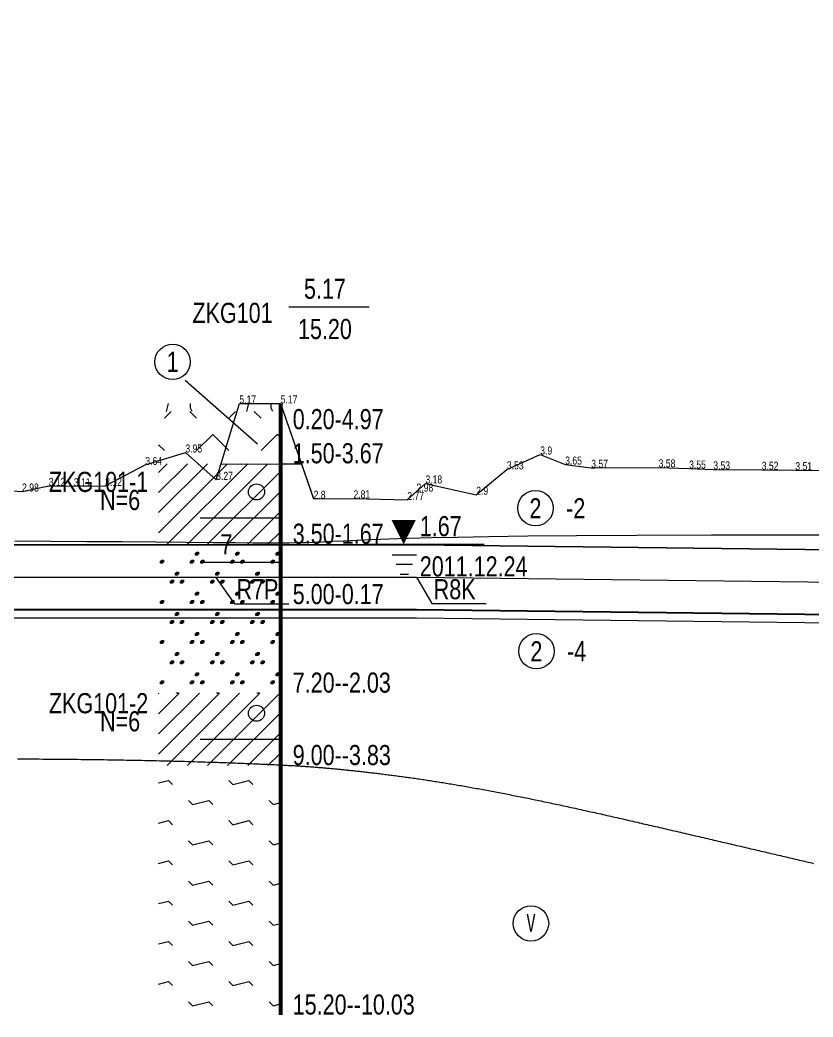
# Model space of a CAD drawing. Extents: x 525858 to 564773, y 2370984 to 2400075.
# Drawn here: x 551436.1 to 551633.2, y 2390766.9 to 2391014.7 of the extents above; entities that cross this region are included whole.
import ezdxf
from ezdxf.enums import TextEntityAlignment as Align

# ---------------------------------------------------------------- set-up
doc = ezdxf.new("R2010")
doc.units = 0
for name, pattern in [('CENTER', [2, 1.25, -0.25, 0.25, -0.25]), ('ZK', [20, 10, 0, 10]), ('ZKLIN', [0.4, 0.3, -0.1])]:
    doc.linetypes.add(name, pattern=pattern)
doc.layers.get('0').update_dxf_attribs({"linetype": 'CONTINUOUS'})
for name, color, linetype in [('pipe', 3, 'CONTINUOUS'), ('pipe_cen', 1, 'CENTER'), ('地形剖面', 4, 'CONTINUOUS'), ('纵面管线标注', 3, 'CONTINUOUS')]:
    doc.layers.add(name, color=color, linetype=linetype)
doc.styles.add('ITALIC', font='txt', dxfattribs={"width": 0.7, "height": 0.28})
doc.styles.add('SIMP1', font='simp1.shx', dxfattribs={"width": 0.8, "bigfont": 'hz.shx'})
pattern_1 = [(45, (550696.044, 2390567.6623), (-2.5, 2.5), [])]
pattern_2 = [(90, (550713.544, 2390584.662), (-20, 1e-15), [0.5, -19.5]), (180, (550714.044, 2390584.662), (-2e-15, -20), [0.5, -19.5]), (270, (550714.044, 2390585.162), (20, -4e-15), [0.5, -19.5]), (0, (550713.544, 2390585.162), (0, 20), [0.5, -19.5]), (90, (550713.794, 2390584.912), (-20, 1e-15), [0.5, -19.5]), (180, (550714.294, 2390584.912), (-2e-15, -20), [0.5, -19.5]), (270, (550714.294, 2390585.412), (20, -4e-15), [0.5, -19.5]), (0, (550713.794, 2390585.412), (0, 20), [0.5, -19.5]), (90, (550714.794, 2390586.662), (-20, 1e-15), [0.5, -19.5]), (180, (550715.294, 2390586.662), (-2e-15, -20), [0.5, -19.5]), (270, (550715.294, 2390587.162), (20, -4e-15), [0.5, -19.5]), (0, (550714.794, 2390587.162), (0, 20), [0.5, -19.5]), (90, (550715.044, 2390576.912), (-20, 1e-15), [0.5, -19.5]), (180, (550715.544, 2390576.912), (-2e-15, -20), [0.5, -19.5]), (270, (550715.544, 2390577.412), (20, -4e-15), [0.5, -19.5]), (0, (550715.044, 2390577.412), (0, 20), [0.5, -19.5]), (90, (550713.544, 2390574.662), (-20, 1e-15), [0.5, -19.5]), (180, (550714.044, 2390574.662), (-2e-15, -20), [0.5, -19.5]), (270, (550714.044, 2390575.162), (20, -4e-15), [0.5, -19.5]), (0, (550713.544, 2390575.162), (0, 20), [0.5, -19.5]), (90, (550713.794, 2390574.912), (-20, 1e-15), [0.5, -19.5]), (180, (550714.294, 2390574.912), (-2e-15, -20), [0.5, -19.5]), (270, (550714.294, 2390575.412), (20, -4e-15), [0.5, -19.5]), (0, (550713.794, 2390575.412), (0, 20), [0.5, -19.5]), (90, (550714.794, 2390576.662), (-20, 1e-15), [0.5, -19.5]), (180, (550715.294, 2390576.662), (-2e-15, -20), [0.5, -19.5]), (270, (550715.294, 2390577.162), (20, -4e-15), [0.5, -19.5]), (0, (550714.794, 2390577.162), (0, 20), [0.5, -19.5]), (90, (550709.794, 2390581.662), (-20, 1e-15), [0.5, -19.5]), (180, (550710.294, 2390581.662), (-2e-15, -20), [0.5, -19.5]), (270, (550710.294, 2390582.162), (20, -4e-15), [0.5, -19.5]), (0, (550709.794, 2390582.162), (0, 20), [0.5, -19.5]), (90, (550710.044, 2390581.912), (-20, 1e-15), [0.5, -19.5]), (180, (550710.544, 2390581.912), (-2e-15, -20), [0.5, -19.5]), (270, (550710.544, 2390582.412), (20, -4e-15), [0.5, -19.5]), (0, (550710.044, 2390582.412), (0, 20), [0.5, -19.5]), (90, (550706.044, 2390584.662), (-20, 1e-15), [0.5, -19.5]), (180, (550706.544, 2390584.662), (-2e-15, -20), [0.5, -19.5]), (270, (550706.544, 2390585.162), (20, -4e-15), [0.5, -19.5]), (0, (550706.044, 2390585.162), (0, 20), [0.5, -19.5]), (90, (550706.294, 2390584.912), (-20, 1e-15), [0.5, -19.5]), (180, (550706.794, 2390584.912), (-2e-15, -20), [0.5, -19.5]), (270, (550706.794, 2390585.412), (20, -4e-15), [0.5, -19.5]), (0, (550706.294, 2390585.412), (0, 20), [0.5, -19.5]), (90, (550704.794, 2390586.662), (-20, 1e-15), [0.5, -19.5]), (180, (550705.294, 2390586.662), (-2e-15, -20), [0.5, -19.5]), (270, (550705.294, 2390587.162), (20, -4e-15), [0.5, -19.5]), (0, (550704.794, 2390587.162), (0, 20), [0.5, -19.5]), (90, (550703.794, 2390584.912), (-20, 1e-15), [0.5, -19.5]), (180, (550704.294, 2390584.912), (-2e-15, -20), [0.5, -19.5]), (270, (550704.294, 2390585.412), (20, -4e-15), [0.5, -19.5]), (0, (550703.794, 2390585.412), (0, 20), [0.5, -19.5]), (90, (550711.044, 2390579.662), (-20, 1e-15), [0.5, -19.5]), (180, (550711.544, 2390579.662), (-2e-15, -20), [0.5, -19.5]), (270, (550711.544, 2390580.162), (20, -4e-15), [0.5, -19.5]), (0, (550711.044, 2390580.162), (0, 20), [0.5, -19.5]), (90, (550708.544, 2390579.662), (-20, 1e-15), [0.5, -19.5]), (180, (550709.044, 2390579.662), (-2e-15, -20), [0.5, -19.5]), (270, (550709.044, 2390580.162), (20, -4e-15), [0.5, -19.5]), (0, (550708.544, 2390580.162), (0, 20), [0.5, -19.5]), (90, (550705.044, 2390576.912), (-20, 1e-15), [0.5, -19.5]), (180, (550705.544, 2390576.912), (-2e-15, -20), [0.5, -19.5]), (270, (550705.544, 2390577.412), (20, -4e-15), [0.5, -19.5]), (0, (550705.044, 2390577.412), (0, 20), [0.5, -19.5]), (90, (550706.044, 2390574.662), (-20, 1e-15), [0.5, -19.5]), (180, (550706.544, 2390574.662), (-2e-15, -20), [0.5, -19.5]), (270, (550706.544, 2390575.162), (20, -4e-15), [0.5, -19.5]), (0, (550706.044, 2390575.162), (0, 20), [0.5, -19.5]), (90, (550706.294, 2390574.912), (-20, 1e-15), [0.5, -19.5]), (180, (550706.794, 2390574.912), (-2e-15, -20), [0.5, -19.5]), (270, (550706.794, 2390575.412), (20, -4e-15), [0.5, -19.5]), (0, (550706.294, 2390575.412), (0, 20), [0.5, -19.5]), (90, (550703.794, 2390574.912), (-20, 1e-15), [0.5, -19.5]), (180, (550704.294, 2390574.912), (-2e-15, -20), [0.5, -19.5]), (270, (550704.294, 2390575.412), (20, -4e-15), [0.5, -19.5]), (0, (550703.794, 2390575.412), (0, 20), [0.5, -19.5]), (90, (550704.794, 2390576.662), (-20, 1e-15), [0.5, -19.5]), (180, (550705.294, 2390576.662), (-2e-15, -20), [0.5, -19.5]), (270, (550705.294, 2390577.162), (20, -4e-15), [0.5, -19.5]), (0, (550704.794, 2390577.162), (0, 20), [0.5, -19.5]), (90, (550708.794, 2390579.912), (-20, 1e-15), [0.5, -19.5]), (180, (550709.294, 2390579.912), (-2e-15, -20), [0.5, -19.5]), (270, (550709.294, 2390580.412), (20, -4e-15), [0.5, -19.5]), (0, (550708.794, 2390580.412), (0, 20), [0.5, -19.5]), (90, (550711.294, 2390579.912), (-20, 1e-15), [0.5, -19.5]), (180, (550711.794, 2390579.912), (-2e-15, -20), [0.5, -19.5]), (270, (550711.794, 2390580.412), (20, -4e-15), [0.5, -19.5]), (0, (550711.294, 2390580.412), (0, 20), [0.5, -19.5]), (90, (550715.044, 2390586.912), (-20, 1e-15), [0.5, -19.5]), (180, (550715.544, 2390586.912), (-2e-15, -20), [0.5, -19.5]), (270, (550715.544, 2390587.412), (20, -4e-15), [0.5, -19.5]), (0, (550715.044, 2390587.412), (0, 20), [0.5, -19.5]), (90, (550705.044, 2390586.912), (-20, 1e-15), [0.5, -19.5]), (180, (550705.544, 2390586.912), (-2e-15, -20), [0.5, -19.5]), (270, (550705.544, 2390587.412), (20, -4e-15), [0.5, -19.5]), (0, (550705.044, 2390587.412), (0, 20), [0.5, -19.5]), (90, (550711.294, 2390569.912), (-20, 1e-15), [0.5, -19.5]), (180, (550711.794, 2390569.912), (-2e-15, -20), [0.5, -19.5]), (270, (550711.794, 2390570.412), (20, -4e-15), [0.5, -19.5]), (0, (550711.294, 2390570.412), (0, 20), [0.5, -19.5]), (90, (550709.794, 2390571.662), (-20, 1e-15), [0.5, -19.5]), (180, (550710.294, 2390571.662), (-2e-15, -20), [0.5, -19.5]), (270, (550710.294, 2390572.162), (20, -4e-15), [0.5, -19.5]), (0, (550709.794, 2390572.162), (0, 20), [0.5, -19.5]), (90, (550710.044, 2390571.912), (-20, 1e-15), [0.5, -19.5]), (180, (550710.544, 2390571.912), (-2e-15, -20), [0.5, -19.5]), (270, (550710.544, 2390572.412), (20, -4e-15), [0.5, -19.5]), (0, (550710.044, 2390572.412), (0, 20), [0.5, -19.5]), (90, (550708.794, 2390569.912), (-20, 1e-15), [0.5, -19.5]), (180, (550709.294, 2390569.912), (-2e-15, -20), [0.5, -19.5]), (270, (550709.294, 2390570.412), (20, -4e-15), [0.5, -19.5]), (0, (550708.794, 2390570.412), (0, 20), [0.5, -19.5]), (90, (550708.544, 2390569.662), (-20, 1e-15), [0.5, -19.5]), (180, (550709.044, 2390569.662), (-2e-15, -20), [0.5, -19.5]), (270, (550709.044, 2390570.162), (20, -4e-15), [0.5, -19.5]), (0, (550708.544, 2390570.162), (0, 20), [0.5, -19.5]), (90, (550711.044, 2390569.662), (-20, 1e-15), [0.5, -19.5]), (180, (550711.544, 2390569.662), (-2e-15, -20), [0.5, -19.5]), (270, (550711.544, 2390570.162), (20, -4e-15), [0.5, -19.5]), (0, (550711.044, 2390570.162), (0, 20), [0.5, -19.5]), (90, (550699.794, 2390581.662), (-20, 1e-15), [0.5, -19.5]), (180, (550700.294, 2390581.662), (-2e-15, -20), [0.5, -19.5]), (270, (550700.294, 2390582.162), (20, -4e-15), [0.5, -19.5]), (0, (550699.794, 2390582.162), (0, 20), [0.5, -19.5]), (90, (550700.044, 2390581.912), (-20, 1e-15), [0.5, -19.5]), (180, (550700.544, 2390581.912), (-2e-15, -20), [0.5, -19.5]), (270, (550700.544, 2390582.412), (20, -4e-15), [0.5, -19.5]), (0, (550700.044, 2390582.412), (0, 20), [0.5, -19.5]), (90, (550696.044, 2390584.662), (-20, 1e-15), [0.5, -19.5]), (180, (550696.544, 2390584.662), (-2e-15, -20), [0.5, -19.5]), (270, (550696.544, 2390585.162), (20, -4e-15), [0.5, -19.5]), (0, (550696.044, 2390585.162), (0, 20), [0.5, -19.5]), (90, (550696.294, 2390584.912), (-20, 1e-15), [0.5, -19.5]), (180, (550696.794, 2390584.912), (-2e-15, -20), [0.5, -19.5]), (270, (550696.794, 2390585.412), (20, -4e-15), [0.5, -19.5]), (0, (550696.294, 2390585.412), (0, 20), [0.5, -19.5]), (90, (550701.044, 2390579.662), (-20, 1e-15), [0.5, -19.5]), (180, (550701.544, 2390579.662), (-2e-15, -20), [0.5, -19.5]), (270, (550701.544, 2390580.162), (20, -4e-15), [0.5, -19.5]), (0, (550701.044, 2390580.162), (0, 20), [0.5, -19.5]), (90, (550696.044, 2390574.662), (-20, 1e-15), [0.5, -19.5]), (180, (550696.544, 2390574.662), (-2e-15, -20), [0.5, -19.5]), (270, (550696.544, 2390575.162), (20, -4e-15), [0.5, -19.5]), (0, (550696.044, 2390575.162), (0, 20), [0.5, -19.5]), (90, (550696.294, 2390574.912), (-20, 1e-15), [0.5, -19.5]), (180, (550696.794, 2390574.912), (-2e-15, -20), [0.5, -19.5]), (270, (550696.794, 2390575.412), (20, -4e-15), [0.5, -19.5]), (0, (550696.294, 2390575.412), (0, 20), [0.5, -19.5]), (90, (550698.544, 2390579.662), (-20, 1e-15), [0.5, -19.5]), (180, (550699.044, 2390579.662), (-2e-15, -20), [0.5, -19.5]), (270, (550699.044, 2390580.162), (20, -4e-15), [0.5, -19.5]), (0, (550698.544, 2390580.162), (0, 20), [0.5, -19.5]), (90, (550701.294, 2390579.912), (-20, 1e-15), [0.5, -19.5]), (180, (550701.794, 2390579.912), (-2e-15, -20), [0.5, -19.5]), (270, (550701.794, 2390580.412), (20, -4e-15), [0.5, -19.5]), (0, (550701.294, 2390580.412), (0, 20), [0.5, -19.5]), (90, (550698.794, 2390579.912), (-20, 1e-15), [0.5, -19.5]), (180, (550699.294, 2390579.912), (-2e-15, -20), [0.5, -19.5]), (270, (550699.294, 2390580.412), (20, -4e-15), [0.5, -19.5]), (0, (550698.794, 2390580.412), (0, 20), [0.5, -19.5]), (90, (550701.294, 2390569.912), (-20, 1e-15), [0.5, -19.5]), (180, (550701.794, 2390569.912), (-2e-15, -20), [0.5, -19.5]), (270, (550701.794, 2390570.412), (20, -4e-15), [0.5, -19.5]), (0, (550701.294, 2390570.412), (0, 20), [0.5, -19.5]), (90, (550699.794, 2390571.662), (-20, 1e-15), [0.5, -19.5]), (180, (550700.294, 2390571.662), (-2e-15, -20), [0.5, -19.5]), (270, (550700.294, 2390572.162), (20, -4e-15), [0.5, -19.5]), (0, (550699.794, 2390572.162), (0, 20), [0.5, -19.5]), (90, (550700.044, 2390571.912), (-20, 1e-15), [0.5, -19.5]), (180, (550700.544, 2390571.912), (-2e-15, -20), [0.5, -19.5]), (270, (550700.544, 2390572.412), (20, -4e-15), [0.5, -19.5]), (0, (550700.044, 2390572.412), (0, 20), [0.5, -19.5]), (90, (550701.044, 2390569.662), (-20, 1e-15), [0.5, -19.5]), (180, (550701.544, 2390569.662), (-2e-15, -20), [0.5, -19.5]), (270, (550701.544, 2390570.162), (20, -4e-15), [0.5, -19.5]), (0, (550701.044, 2390570.162), (0, 20), [0.5, -19.5]), (90, (550698.544, 2390569.662), (-20, 1e-15), [0.5, -19.5]), (180, (550699.044, 2390569.662), (-2e-15, -20), [0.5, -19.5]), (270, (550699.044, 2390570.162), (20, -4e-15), [0.5, -19.5]), (0, (550698.544, 2390570.162), (0, 20), [0.5, -19.5]), (90, (550698.794, 2390569.912), (-20, 1e-15), [0.5, -19.5]), (180, (550699.294, 2390569.912), (-2e-15, -20), [0.5, -19.5]), (270, (550699.294, 2390570.412), (20, -4e-15), [0.5, -19.5]), (0, (550698.794, 2390570.412), (0, 20), [0.5, -19.5]), (90, (550703.544, 2390574.662), (-20, 1e-15), [0.5, -19.5]), (180, (550704.044, 2390574.662), (-2e-15, -20), [0.5, -19.5]), (270, (550704.044, 2390575.162), (20, -4e-15), [0.5, -19.5]), (0, (550703.544, 2390575.162), (0, 20), [0.5, -19.5]), (90, (550703.544, 2390584.662), (-20, 1e-15), [0.5, -19.5]), (180, (550704.044, 2390584.662), (-2e-15, -20), [0.5, -19.5]), (270, (550704.044, 2390585.162), (20, -4e-15), [0.5, -19.5]), (0, (550703.544, 2390585.162), (0, 20), [0.5, -19.5])]

# ---------------------------------------------------------------- blocks, each defined once
blk = doc.blocks.new('uw')
for p, q in [((-0.143, -0.131), (0.159, -0.131)), ((0.109, -0.252), (-0.092, -0.252)), ((-0.042, -0.373), (0.059, -0.373))]:
    blk.add_line(p, q)
blk.add_lwpolyline([(0, 0, 0, 0.3, 0), (0, 0.3, 0.3, 0.3, 0)], format="xyseb")
at = {"style": 'ITALIC', "width": 0.7}
blk.add_attdef('SHUIWEI', (0.38, 0.156), '', height=0.28, dxfattribs=at)

msp = doc.modelspace()

# ---------------------------------------------------------------- hatches: boundary and pattern name
at = {"layer": '地形剖面'}
h = msp.add_hatch(dxfattribs=at)
h.set_pattern_fill('Q101', color=55, scale=20, style=0, pattern_type=2)
h.set_pattern_definition([(45, (550709.544, 2390571.662), (0, 20), [0.7071, -27.5772]), (0, (550710.044, 2390572.162), (0, 20), [1, -19]), (315, (550711.044, 2390572.162), (4e-15, 20), [0.7071, -27.5772]), (258.69, (550711.544, 2390571.6623), (2.7e-05, 20.000006), [2.5495, -99.4308]), (198.435, (550711.044, 2390569.162), (-19.999996, -1e-05), [1.58114, -61.6644]), (135, (550709.544, 2390568.662), (0, 20), [0.7071, -27.5772]), (78.6901, (550709.044, 2390569.1623), (-7e-06, 20.000006), [2.5495, -99.4308]), (45, (550700.044, 2390582.662), (-20, 0), [1.4142, -26.87]), (45, (550701.044, 2390583.662), (-20, 0), [0.7071, -27.5772]), (26.5651, (550701.544, 2390584.162), (-20, -8e-06), [1.11803, -43.6034]), (14.0362, (550702.544, 2390584.6623), (-20.000012, 2e-05), [2.06156, -80.4006]), (0, (550704.544, 2390585.162), (0, 20), [4, -16]), (350.538, (550708.544, 2390585.1623), (-20.000002, -0.000112), [3.0414, -118.6138]), (315, (550711.544, 2390584.662), (4e-15, 20), [0.7071, -27.5772]), (296.565, (550712.044, 2390584.162), (3e-05, 20), [1.11803, -43.6034]), (281.31, (550712.544, 2390583.1623), (-2.7e-05, 20.000006), [2.5495, -99.4308]), (270, (550713.044, 2390580.662), (20, -4e-15), [1, -19]), (255.964, (550713.044, 2390579.6623), (-9e-05, 20.000012), [2.06156, -80.4006]), (255.964, (550712.544, 2390577.6623), (-9e-05, 20.000012), [2.06156, -80.4006]), (225, (550712.044, 2390575.662), (-20, 2e-15), [2.1213, -26.163]), (187.125, (550710.5439, 2390574.1623), (-20.000003, 1.1e-05), [4.03112, -157.214]), (180, (550706.544, 2390573.662), (-2e-15, -20), [1, -19]), (170.538, (550705.544, 2390573.6623), (-20.000002, -0.000112), [3.0414, -118.6138]), (153.435, (550702.544, 2390574.162), (-20, -3e-05), [2.23606, -42.4852]), (135, (550700.544, 2390575.162), (-20, 0), [1.4142, -26.87]), (116.565, (550699.544, 2390576.162), (3e-05, 20), [2.23606, -42.4852]), (90, (550698.544, 2390578.162), (-20, 1e-15), [1.5, -18.5]), (75.9638, (550698.544, 2390579.6623), (-2e-05, 20.000012), [2.06156, -80.4006]), (45, (550699.044, 2390581.662), (0, 20), [1.4142, -26.87]), (0, (550701.544, 2390571.162), (0, 20), [0.5, -19.5]), (315, (550702.044, 2390571.162), (-20, 4e-15), [0.7071, -27.5772]), (270, (550702.544, 2390570.662), (20, -4e-15), [1, -19]), (225, (550702.544, 2390569.662), (-20, 2e-15), [0.7071, -27.5772]), (180, (550702.044, 2390569.162), (-2e-15, -20), [1, -19]), (135, (550701.044, 2390569.162), (-20, 0), [0.7071, -27.5772]), (90, (550700.544, 2390569.662), (-20, 1e-15), [1, -19]), (45, (550700.544, 2390570.662), (-20, 0), [0.7071, -27.5772]), (0, (550701.044, 2390571.162), (0, 20), [0.5, -19.5])])
h.paths.add_polyline_path([(551500.613874, 2390919.362316), (551500.613874, 2390917.362316), (551470.613874, 2390917.362316), (551470.613874, 2390919.362316)])
h = msp.add_hatch(dxfattribs=at)
h.set_pattern_fill('QG02', color=55, scale=20, style=0, pattern_type=2)
h.set_pattern_definition([(45, (550696.044, 2390571.662), (-8, 8), [5.65685, -5.65685]), (135, (550704.044, 2390571.662), (-8, -8), [5.65685, -5.65685])])
h.paths.add_polyline_path([(551500.613874, 2390917.362316), (551500.613874, 2390904.362316), (551470.613874, 2390904.362316), (551470.613874, 2390917.362316)])
h = msp.add_hatch(dxfattribs=at)
h.set_pattern_fill('QB01', color=55, scale=20, style=0, pattern_type=2)
h.set_pattern_definition(pattern_1)
h.paths.add_polyline_path([(551500.613874, 2390904.362316), (551500.613874, 2390884.362316), (551470.613874, 2390884.362316), (551470.613874, 2390904.362316)])
h = msp.add_hatch(dxfattribs=at)
h.set_pattern_fill('QF05', color=55, scale=20, style=0, pattern_type=2)
h.set_pattern_definition(pattern_2)
h.paths.add_polyline_path([(551500.613874, 2390884.362316), (551500.613874, 2390869.362316), (551470.613874, 2390869.362316), (551470.613874, 2390884.362316)])
h = msp.add_hatch(dxfattribs=at)
h.set_pattern_fill('QF05', color=55, scale=20, style=0, pattern_type=2)
h.set_pattern_definition(pattern_2)
h.paths.add_polyline_path([(551500.613874, 2390869.362316), (551500.613874, 2390847.362316), (551470.613874, 2390847.362316), (551470.613874, 2390869.362316)])
h = msp.add_hatch(dxfattribs=at)
h.set_pattern_fill('QB01', color=55, scale=20, style=0, pattern_type=2)
h.set_pattern_definition(pattern_1)
h.paths.add_polyline_path([(551500.613874, 2390847.362316), (551500.613874, 2390829.362316), (551470.613874, 2390829.362316), (551470.613874, 2390847.362316)])
h = msp.add_hatch(dxfattribs=at)
h.set_pattern_fill('B001', color=55, scale=20, style=0, pattern_type=2)
h.set_pattern_definition([(315, (550713.044, 2390585.662), (-20, 4e-15), [1.4142, -26.87]), (14.0362, (550709.044, 2390584.6623), (-20.000012, 2e-05), [4.1231, -78.339]), (315, (550708.044, 2390585.662), (-20, 4e-15), [1.4142, -26.87]), (315, (550713.044, 2390575.662), (-20, 4e-15), [1.4142, -26.87]), (14.0362, (550709.044, 2390574.6623), (-20.000012, 2e-05), [4.1231, -78.339]), (315, (550708.044, 2390575.662), (-20, 4e-15), [1.4142, -26.87]), (315, (550703.044, 2390570.662), (4e-15, 20), [1.4142, -26.87]), (14.0362, (550699.044, 2390569.6623), (-20.000012, 2e-05), [4.1231, -78.339]), (315, (550698.044, 2390570.662), (-20, 4e-15), [1.4142, -26.87]), (315, (550703.044, 2390580.662), (-20, 4e-15), [1.4142, -26.87]), (14.0362, (550699.044, 2390579.6623), (-20.000012, 2e-05), [4.1231, -78.339]), (315, (550698.044, 2390580.662), (-20, 4e-15), [1.4142, -26.87])])
h.paths.add_polyline_path([(551500.613874, 2390829.362316), (551500.613874, 2390767.362316), (551470.613874, 2390767.362316), (551470.613874, 2390829.362316)])

# ---------------------------------------------------------------- linework, layer by layer
at = {"layer": 'pipe', "linetype": 'Continuous', "lineweight": -3}
for points in [[(550914.671874, 2390892.402316), (551060.092874, 2390892.402316), (551300.053874, 2390884.302316), (551484.736874, 2390884.302316), (551534.689874, 2390884.302316), (551796.733874, 2390881.152316), (551948.025874, 2390879.322316), (551982.293874, 2390878.912316), (552037.466874, 2390878.252316), (552168.024874, 2390876.672316), (552397.850874, 2390870.212316)], [(550914.671874, 2390892.302316), (551060.092874, 2390892.302316), (551300.053874, 2390884.202316), (551484.736874, 2390884.202316), (551534.689874, 2390884.202316), (551796.733874, 2390881.052316), (551948.025874, 2390879.222316), (551982.293874, 2390878.812316), (552037.466874, 2390878.152316), (552168.024874, 2390876.572316), (552397.850874, 2390870.112316)], [(550914.671874, 2390876.302315), (551060.092874, 2390876.302315), (551300.053874, 2390868.202315), (551484.736874, 2390868.202315), (551534.689874, 2390868.202315), (551796.733874, 2390865.052315), (551948.025874, 2390863.222315), (551982.293874, 2390862.812315), (552037.466874, 2390862.152315), (552168.024874, 2390860.572315), (552397.850874, 2390854.112315)], [(550914.671874, 2390876.202316), (551060.092874, 2390876.202316), (551300.053874, 2390868.102316), (551484.736874, 2390868.102316), (551534.689874, 2390868.102316), (551796.733874, 2390864.952316), (551948.025874, 2390863.122316), (551982.293874, 2390862.712316), (552037.466874, 2390862.052316), (552168.024874, 2390860.472316), (552397.850874, 2390854.012316)], [(550914.671874, 2390874.202316), (551060.092874, 2390874.202316), (551300.053874, 2390866.102316), (551484.736874, 2390866.102316), (551534.689874, 2390866.102316), (551796.733874, 2390862.952316), (551948.025874, 2390861.122316), (551982.293874, 2390860.712316), (552037.466874, 2390860.052316), (552168.024874, 2390858.472316), (552397.850874, 2390852.012316)]]:
    msp.add_lwpolyline(points, dxfattribs=at)
at = {"layer": 'pipe_cen', "linetype": 'Continuous', "lineweight": -3}
msp.add_lwpolyline([(550914.671874, 2390884.302316), (551060.092874, 2390884.302316), (551300.053874, 2390876.202316), (551534.689874, 2390876.202316), (552168.024874, 2390868.572316), (552801.103874, 2390850.772316), (553310.680874, 2390850.772316), (553497.151874, 2390892.122316), (553756.708874, 2390892.122316), (553802.968874, 2390924.632316), (553876.140874, 2390924.632316), (553950.985874, 2390941.262316), (554081.545874, 2390941.262316), (554248.571874, 2390988.362316), (554432.323874, 2391008.092316), (554452.532874, 2391009.322316), (554540.865874, 2391014.662316)], dxfattribs=at)
at = {"layer": '地形剖面', "color": 55}
for p, q in [((551502.933874, 2390943.362316), (551522.933874, 2390943.362316)), ((551500.933874, 2390890.862316), (551480.933874, 2390890.862316)), ((551521.508821, 2390884.362316), (551551.508821, 2390884.362316)), ((551500.933874, 2390879.862316), (551480.933874, 2390879.862316)), ((551500.933874, 2390835.862316), (551480.933874, 2390835.862316))]:
    msp.add_line(p, q, dxfattribs=at)
for points in [[(551477.224388, 2390925.116526), (551495.212909, 2390909.314099)], [(551485.932896, 2390904.298257), (551491.047332, 2390904.378081), (551498.159569, 2390904.298257), (551501.356103, 2390904.378081), (551506.13448, 2390904.315297)], [(551657.580419, 2390886.620937), (551630.499789, 2390886.625475), (551607.978019, 2390886.595519), (551589.475745, 2390886.53523), (551574.453601, 2390886.44877), (551562.372223, 2390886.3403), (551552.692247, 2390886.213981), (551544.874308, 2390886.073975), (551538.379041, 2390885.924442), (551532.74492, 2390885.769417), (551527.821765, 2390885.612423), (551523.537237, 2390885.456854), (551519.818994, 2390885.306105), (551516.594694, 2390885.163571), (551513.791997, 2390885.032649), (551511.338563, 2390884.916732), (551509.162049, 2390884.819216), (551507.172669, 2390884.742751), (551505.210851, 2390884.687007), (551503.09958, 2390884.65091), (551500.661837, 2390884.633386), (551497.720606, 2390884.633359), (551494.098869, 2390884.649754), (551489.61961, 2390884.681498), (551484.105812, 2390884.727516), (551477.452149, 2390884.786212), (551469.840067, 2390884.853906), (551461.522703, 2390884.926396), (551452.753192, 2390884.999483), (551443.784673, 2390885.068963), (551434.870282, 2390885.130638)], [(551435.520264, 2390831.031436), (551436.434623, 2390831.02664), (551437.344881, 2390831.021633), (551438.251013, 2390831.01641), (551439.152996, 2390831.010962), (551440.050805, 2390831.005283), (551440.944414, 2390830.999367), (551441.833799, 2390830.993205), (551442.718937, 2390830.986792), (551443.599801, 2390830.980119), (551444.476367, 2390830.973181), (551445.348611, 2390830.96597), (551446.216508, 2390830.95848), (551447.080033, 2390830.950703), (551447.939162, 2390830.942632), (551448.79387, 2390830.934261), (551449.644129, 2390830.925585), (551450.489915, 2390830.916599), (551451.331199, 2390830.907298), (551452.167956, 2390830.897679), (551453.000158, 2390830.887735), (551453.827779, 2390830.877463), (551454.650791, 2390830.866858), (551455.469168, 2390830.855916), (551456.282876, 2390830.844642), (551457.091879, 2390830.833038), (551457.896142, 2390830.82111), (551458.695632, 2390830.808863), (551459.490313, 2390830.7963), (551460.280149, 2390830.783426), (551461.065107, 2390830.770247), (551461.845151, 2390830.756765), (551462.620244, 2390830.742989), (551463.390349, 2390830.728925), (551464.15543, 2390830.71458), (551464.91545, 2390830.69996), (551465.670371, 2390830.685072), (551466.420157, 2390830.669923), (551467.164771, 2390830.65452), (551467.904175, 2390830.63887), (551468.638334, 2390830.622979), (551469.367209, 2390830.606855), (551470.090764, 2390830.590504), (551470.808963, 2390830.573933), (551471.521768, 2390830.557148), (551472.229142, 2390830.540157), (551472.931048, 2390830.522966), (551473.627449, 2390830.505582), (551474.31831, 2390830.488012), (551475.003591, 2390830.470263), (551475.683257, 2390830.452341), (551476.357271, 2390830.434254), (551477.025596, 2390830.416008), (551477.688194, 2390830.397609), (551478.345029, 2390830.379066), (551478.996064, 2390830.360384), (551479.641262, 2390830.34157), (551480.280586, 2390830.322631), (551480.914, 2390830.303574), (551481.541465, 2390830.284406), (551482.162946, 2390830.265134), (551482.778405, 2390830.245764), (551483.387805, 2390830.226303), (551483.99111, 2390830.206758), (551484.588283, 2390830.187135), (551485.179286, 2390830.167442), (551485.764082, 2390830.147686), (551486.342636, 2390830.127873), (551486.914909, 2390830.108009), (551487.480865, 2390830.088102), (551488.040467, 2390830.068159), (551488.593678, 2390830.048186), (551489.140461, 2390830.028191), (551489.680779, 2390830.008179), (551490.214596, 2390829.988158), (551490.741873, 2390829.968135), (551491.262575, 2390829.948116), (551491.776665, 2390829.928108), (551492.284105, 2390829.908118), (551492.784863, 2390829.888152), (551493.278928, 2390829.868216), (551493.766292, 2390829.848313), (551494.246948, 2390829.828448), (551494.720889, 2390829.808626), (551495.188109, 2390829.78885), (551495.648598, 2390829.769126), (551496.102352, 2390829.749457), (551496.549381, 2390829.729847), (551496.98978, 2390829.710292), (551497.423658, 2390829.690786), (551497.85113, 2390829.671326), (551498.272306, 2390829.651904), (551498.687298, 2390829.632517), (551499.09622, 2390829.61316), (551499.499182, 2390829.593826), (551499.896302, 2390829.574511), (551500.287716, 2390829.555207), (551500.673567, 2390829.535907), (551501.053996, 2390829.516604), (551501.429146, 2390829.497289), (551501.799157, 2390829.477956), (551502.164173, 2390829.458597), (551502.524334, 2390829.439203), (551502.879783, 2390829.419769), (551503.230661, 2390829.400286), (551503.57711, 2390829.380746), (551503.919272, 2390829.361143), (551504.257289, 2390829.341468), (551504.591303, 2390829.321714), (551504.921456, 2390829.301874), (551505.247888, 2390829.281939), (551505.570744, 2390829.261904), (551505.890163, 2390829.241759), (551506.206288, 2390829.221498), (551506.519261, 2390829.201112), (551506.829224, 2390829.180595), (551507.136318, 2390829.159939), (551507.440685, 2390829.139136), (551507.742468, 2390829.118179), (551508.041807, 2390829.09706), (551508.338845, 2390829.075772), (551508.633724, 2390829.054307), (551508.926586, 2390829.032658), (551509.217572, 2390829.010817), (551509.506824, 2390828.988777), (551509.794484, 2390828.96653), (551510.080694, 2390828.944068), (551510.365595, 2390828.921385), (551510.649331, 2390828.898471), (551510.932041, 2390828.875321), (551511.213869, 2390828.851927), (551511.494956, 2390828.82828), (551511.775444, 2390828.804374), (551512.055474, 2390828.7802), (551512.335189, 2390828.755752), (551512.614731, 2390828.731022), (551512.894241, 2390828.706002), (551513.173861, 2390828.680685), (551513.453733, 2390828.655063), (551513.733998, 2390828.629129), (551514.0148, 2390828.602875), (551514.296279, 2390828.576293), (551514.578577, 2390828.549377), (551514.861832, 2390828.522118), (551515.146164, 2390828.49451), (551515.431688, 2390828.466547), (551515.718521, 2390828.43822), (551516.006778, 2390828.409524), (551516.296574, 2390828.380451), (551516.588026, 2390828.350996), (551516.881249, 2390828.32115), (551517.176341, 2390828.290908), (551517.473332, 2390828.260266), (551517.772232, 2390828.229218), (551518.073052, 2390828.197763), (551518.375804, 2390828.165895), (551518.680498, 2390828.133612), (551518.987147, 2390828.100908), (551519.295761, 2390828.067781), (551519.606347, 2390828.034226), (551519.918894, 2390828.00024), (551520.233388, 2390827.96582), (551520.549814, 2390827.930963), (551520.868156, 2390827.895667), (551521.1884, 2390827.859926), (551521.510531, 2390827.82374), (551521.834534, 2390827.787103), (551522.160393, 2390827.750015), (551522.488095, 2390827.71247), (551522.817624, 2390827.674466), (551523.148964, 2390827.636), (551523.482102, 2390827.59707), (551523.817023, 2390827.55767), (551524.15371, 2390827.5178), (551524.49215, 2390827.477454), (551524.832328, 2390827.436631), (551525.174228, 2390827.395327), (551525.517836, 2390827.35354), (551525.863136, 2390827.311265), (551526.210114, 2390827.268499), (551526.558755, 2390827.225241), (551526.909044, 2390827.181486), (551527.260965, 2390827.137231), (551527.614505, 2390827.092474), (551527.969648, 2390827.047211), (551528.326379, 2390827.001438), (551528.684683, 2390826.955154), (551529.044545, 2390826.908354), (551529.405951, 2390826.861036), (551529.768885, 2390826.813197), (551530.133332, 2390826.764832), (551530.499278, 2390826.71594), (551530.866708, 2390826.666517), (551531.235606, 2390826.616561), (551531.605958, 2390826.566066), (551531.977749, 2390826.515032), (551532.350963, 2390826.463454), (551532.725587, 2390826.41133), (551533.101604, 2390826.358656), (551533.479001, 2390826.305429), (551533.857761, 2390826.251646), (551534.237871, 2390826.197305), (551534.619315, 2390826.142401), (551535.002079, 2390826.086931), (551535.386147, 2390826.030893), (551535.771504, 2390825.974284), (551536.158136, 2390825.9171), (551536.546027, 2390825.859338), (551536.935166, 2390825.800996), (551537.325539, 2390825.742072), (551537.717134, 2390825.682562), (551538.109938, 2390825.622464), (551538.503938, 2390825.561777), (551538.899122, 2390825.500497), (551539.295478, 2390825.438622), (551539.692993, 2390825.376151), (551540.091664, 2390825.313082), (551540.491487, 2390825.249417), (551540.892458, 2390825.185156), (551541.294575, 2390825.120299), (551541.697833, 2390825.054846), (551542.10223, 2390824.988798), (551542.507761, 2390824.922155), (551542.914425, 2390824.854918), (551543.32222, 2390824.787088), (551543.731144, 2390824.718665), (551544.141197, 2390824.64965), (551544.552377, 2390824.580046), (551544.964684, 2390824.509852), (551545.378116, 2390824.43907), (551545.792673, 2390824.3677), (551546.208353, 2390824.295745), (551546.625155, 2390824.223205), (551547.043078, 2390824.15008), (551547.462122, 2390824.076373), (551547.882285, 2390824.002083), (551548.303566, 2390823.927213), (551548.725963, 2390823.851763), (551549.149477, 2390823.775734), (551549.574106, 2390823.699127), (551549.999849, 2390823.621944), (551550.426705, 2390823.544185), (551550.854672, 2390823.465852), (551551.28375, 2390823.386944), (551551.713938, 2390823.307465), (551552.145235, 2390823.227414), (551552.577639, 2390823.146792), (551553.01115, 2390823.065601), (551553.445766, 2390822.983842), (551553.881487, 2390822.901516), (551554.318311, 2390822.818623), (551554.756238, 2390822.735165), (551555.195265, 2390822.651143), (551555.635394, 2390822.566558), (551556.076621, 2390822.48141), (551556.518946, 2390822.395702), (551556.962369, 2390822.309434), (551557.406888, 2390822.222607), (551557.852502, 2390822.135222), (551558.299209, 2390822.04728), (551558.74701, 2390821.958783), (551559.195903, 2390821.869731), (551559.645886, 2390821.780125), (551560.096959, 2390821.689966), (551560.549121, 2390821.599256), (551561.002371, 2390821.507996), (551561.456708, 2390821.416185), (551561.912129, 2390821.323827), (551562.368636, 2390821.230921), (551562.826226, 2390821.137469), (551563.284898, 2390821.043471), (551563.744652, 2390820.948929), (551564.205485, 2390820.853845), (551564.667394, 2390820.758221), (551565.130377, 2390820.662058), (551565.594433, 2390820.565358), (551566.059557, 2390820.468124), (551566.525749, 2390820.370357), (551566.993005, 2390820.272058), (551567.461322, 2390820.173232), (551567.930694, 2390820.073882), (551568.401112, 2390819.974013), (551568.872568, 2390819.873632), (551569.345055, 2390819.772743), (551569.818566, 2390819.671352), (551570.293091, 2390819.569464), (551570.768623, 2390819.467085), (551571.245154, 2390819.364219), (551571.722676, 2390819.260874), (551572.201178, 2390819.157055), (551572.680652, 2390819.052768), (551573.161088, 2390818.94802), (551573.642478, 2390818.842817), (551574.124812, 2390818.737165), (551574.60808, 2390818.631071), (551575.092274, 2390818.52454), (551575.577384, 2390818.417579), (551576.063402, 2390818.310193), (551576.550317, 2390818.202391), (551577.038121, 2390818.094176), (551577.526805, 2390817.985556), (551578.016359, 2390817.876537), (551578.506773, 2390817.767125), (551578.99804, 2390817.657327), (551579.490149, 2390817.547148), (551579.983092, 2390817.436595), (551580.476859, 2390817.325673), (551580.971441, 2390817.21439), (551581.466829, 2390817.102751), (551581.963013, 2390816.990763), (551582.459985, 2390816.878432), (551582.957734, 2390816.765763), (551583.456253, 2390816.652764), (551583.955531, 2390816.539441), (551584.45556, 2390816.425799), (551584.95633, 2390816.311845), (551585.457832, 2390816.197585), (551585.960057, 2390816.083025), (551586.462995, 2390815.968172), (551586.966638, 2390815.853032), (551587.470976, 2390815.737611), (551587.976, 2390815.621915), (551588.4817, 2390815.50595), (551588.988069, 2390815.389723), (551589.495095, 2390815.27324), (551590.002771, 2390815.156506), (551590.511086, 2390815.03953), (551591.020032, 2390814.922315), (551591.5296, 2390814.804869), (551592.03978, 2390814.687199), (551592.550562, 2390814.569309), (551593.061939, 2390814.451207), (551593.5739, 2390814.332898), (551594.086437, 2390814.214389), (551594.599539, 2390814.095686), (551595.113198, 2390813.976796), (551595.627398, 2390813.857725), (551596.142123, 2390813.73848), (551596.657358, 2390813.619069), (551597.173088, 2390813.499498), (551597.689296, 2390813.379775), (551598.205967, 2390813.259907), (551598.723086, 2390813.139901), (551599.240631, 2390813.019765), (551599.758567, 2390812.899508), (551600.276852, 2390812.779142), (551600.795443, 2390812.658676), (551601.314301, 2390812.538123), (551601.833383, 2390812.417492), (551602.352647, 2390812.296793), (551602.872053, 2390812.176039), (551603.391558, 2390812.055239), (551603.911115, 2390811.934404), (551604.430676, 2390811.813548), (551604.950193, 2390811.69268), (551605.469619, 2390811.571813), (551605.988904, 2390811.450957), (551606.508002, 2390811.330126), (551607.026865, 2390811.209329), (551607.545444, 2390811.08858), (551608.063693, 2390810.967888), (551608.581561, 2390810.847267), (551609.099003, 2390810.726726), (551609.61597, 2390810.606279), (551610.132413, 2390810.485936), (551610.648286, 2390810.365709), (551611.16354, 2390810.245609), (551611.678128, 2390810.125649), (551612.192001, 2390810.005839), (551612.705111, 2390809.886192), (551613.217411, 2390809.766718), (551613.728853, 2390809.64743), (551614.239388, 2390809.528338), (551614.748969, 2390809.409455), (551615.257548, 2390809.290791), (551615.765078, 2390809.172359), (551616.271509, 2390809.054171), (551616.776795, 2390808.936236), (551617.280887, 2390808.818568), (551617.783737, 2390808.701177), (551618.285298, 2390808.584076), (551618.785521, 2390808.467275), (551619.284359, 2390808.350787), (551619.781763, 2390808.234623), (551620.277687, 2390808.118794), (551620.772081, 2390808.003312), (551621.264899, 2390807.888188), (551621.756091, 2390807.773434), (551622.245611, 2390807.659063), (551622.73341, 2390807.545084), (551623.219441, 2390807.43151), (551623.703654, 2390807.318352), (551624.186004, 2390807.205621), (551624.666441, 2390807.093331), (551625.144917, 2390806.981491), (551625.621386, 2390806.870113), (551626.095798, 2390806.75921), (551626.568107, 2390806.648792), (551627.038263, 2390806.538871), (551627.506222, 2390806.429458), (551627.971949, 2390806.320562), (551628.43541, 2390806.212192), (551628.896573, 2390806.104356), (551629.355405, 2390805.997063), (551629.811873, 2390805.890322), (551630.265944, 2390805.784141), (551630.717586, 2390805.678528), (551631.166777, 2390805.57349), (551631.613532, 2390805.469026), (551632.057882, 2390805.365132), (551632.499852, 2390805.261805), (551632.93947, 2390805.159041), (551633.376766, 2390805.056838)]]:
    msp.add_lwpolyline(points, dxfattribs=at)
at = {"layer": '地形剖面', "linetype": 'Continuous', "lineweight": -3}
msp.add_lwpolyline([(551430.331874, 2390897.862316), (551436.669874, 2390897.462316), (551443.297874, 2390898.862316), (551449.537874, 2390898.762316), (551457.324874, 2390898.862316), (551467.299874, 2390904.062316), (551477.264874, 2390907.162316), (551484.909874, 2390900.362316), (551490.685874, 2390919.362316), (551500.933874, 2390919.362316), (551509.123874, 2390895.662316), (551519.028874, 2390895.762316), (551532.397874, 2390895.362316), (551534.689874, 2390897.442316), (551534.689874, 2390897.442316), (551534.689874, 2390897.442316), (551534.689874, 2390897.442316), (551536.906874, 2390899.462316), (551549.531874, 2390896.662316), (551557.151874, 2390902.962316), (551565.433874, 2390906.662316), (551571.635874, 2390904.162316), (551578.106874, 2390903.362316), (551594.860874, 2390903.462316), (551602.438874, 2390903.162316), (551608.450874, 2390902.962316), (551620.476874, 2390902.862316), (551628.832874, 2390902.762316), (551637.452874, 2390902.662316)], dxfattribs=at)
at = {"layer": '地形剖面', "color": 55, "lineweight": -3}
msp.add_lwpolyline([(551430.331874, 2390897.862316), (551436.669874, 2390897.462316), (551443.297874, 2390898.862316), (551449.537874, 2390898.762316), (551457.324874, 2390898.862316), (551467.299874, 2390904.062316), (551477.264874, 2390907.162316), (551484.909874, 2390900.362316), (551490.685874, 2390919.362316), (551500.933874, 2390919.362316), (551509.107874, 2390895.712316), (551509.123874, 2390895.662316), (551519.028874, 2390895.762316), (551532.397874, 2390895.362316), (551536.906874, 2390899.462316), (551549.531874, 2390896.662316), (551557.151874, 2390902.962316), (551565.433874, 2390906.662316), (551571.635874, 2390904.162316), (551578.106874, 2390903.362316), (551579.114874, 2390903.372316), (551594.860874, 2390903.462316), (551602.438874, 2390903.162316), (551608.450874, 2390902.962316), (551620.476874, 2390902.862316), (551628.832874, 2390902.762316), (551637.452874, 2390902.662316)], dxfattribs=at)
at = {"layer": '地形剖面', "color": 55, "linetype": 'ZK', "const_width": 1}
msp.add_lwpolyline([(551500.933874, 2390919.362316), (551500.933874, 2390767.362316)], dxfattribs=at)
at = {"layer": '地形剖面', "color": 55, "linetype": 'ZKLIN', "const_width": 0.5}
msp.add_lwpolyline([(551500.933874, 2390919.362316), (551500.933874, 2390767.362316)], dxfattribs=at)
at = {"layer": '地形剖面', "color": 55}
for points in [[(551492.933874, 2390890.862316, 0, 4, 0), (551492.933874, 2390895.862316, 0, 0, 0), (551492.933874, 2390902.862316, 0, 0, 0)], [(551492.933874, 2390879.862316, 0, 4, 0), (551492.933874, 2390884.862316, 0, 0, 0), (551492.933874, 2390891.862316, 0, 0, 0)], [(551492.933874, 2390835.862316, 0, 4, 0), (551492.933874, 2390840.862316, 0, 0, 0), (551492.933874, 2390847.862316, 0, 0, 0)]]:
    msp.add_lwpolyline(points, format="xyseb", dxfattribs=at)
for centre, radius in [((551474.083564, 2390929.685071), 4.4), ((551494.933874, 2390897.362316), 2), ((551564.25589, 2390893.338388), 4.4), ((551564.484556, 2390857.785336), 4.4), ((551494.933874, 2390842.362316), 2), ((551563.139177, 2390790.140113), 4.4)]:
    msp.add_circle(centre, radius, dxfattribs=at)
at = {"layer": '纵面管线标注', "color": 9, "linetype": 'Continuous', "lineweight": -3}
for points in [[(551484.736874, 2390876.202316), (551489.459976, 2390869.59382), (551502.959976, 2390869.59382)], [(551534.689874, 2390876.202316), (551538.464972, 2390869.598853), (551551.964972, 2390869.598853)]]:
    msp.add_lwpolyline(points, dxfattribs=at)

# ---------------------------------------------------------------- block references
at = {"layer": '地形剖面', "color": 55, "xscale": 20, "yscale": 20, "zscale": 20}
msp.add_blockref('uw', (551531.508821, 2390884.362316), dxfattribs=at)

# ---------------------------------------------------------------- texts
at = {"layer": '地形剖面', "color": 55, "style": 'SIMP1', "width": 0.8}
for s, p in [('5.17', (551511.933874, 2390945.362316)), ('15.20', (551511.933874, 2390935.362316))]:
    msp.add_text(s, height=5, dxfattribs=at).set_placement(p, align=Align.CENTER)
for s, p in [('ZKG101', (551498.933874, 2390939.362316)), ('ZKG101-1', (551468.018056, 2390897.362316)), ('N=6', (551466.018056, 2390892.862316)), ('7', (551488.933874, 2390881.862316)), ('ZKG101-2', (551468.018056, 2390842.362316)), ('N=6', (551466.018056, 2390837.862316))]:
    msp.add_text(s, height=5, dxfattribs=at).set_placement(p, align=Align.RIGHT)
for s, p in [('1', (551474.083564, 2390929.685071)), ('2', (551564.25589, 2390893.338388)), ('-2', (551574.25589, 2390893.338388)), ('2', (551564.484556, 2390857.785336)), ('-4', (551574.484556, 2390857.785336)), ('Ⅴ', (551563.139177, 2390790.140113))]:
    msp.add_text(s, height=5, dxfattribs=at).set_placement(p, align=Align.MIDDLE)
at = {"layer": '地形剖面', "color": 9, "linetype": 'Continuous', "lineweight": -3, "style": 'SIMP1', "width": 0.8}
for s, p in [('5.17', (551490.685874, 2390919.362316)), ('5.17', (551500.933874, 2390919.362316)), ('3.95', (551477.264874, 2390907.162316)), ('3.9', (551565.433874, 2390906.662316)), ('3.64', (551467.299874, 2390904.062316)), ('3.65', (551571.635874, 2390904.162316)), ('3.53', (551557.151874, 2390902.962316)), ('3.57', (551578.106874, 2390903.362316)), ('3.58', (551594.860874, 2390903.462316)), ('3.55', (551602.438874, 2390903.162316)), ('3.53', (551608.450874, 2390902.962316)), ('3.52', (551620.476874, 2390902.862316)), ('3.51', (551628.832874, 2390902.762316)), ('3.12', (551443.297874, 2390898.862316)), ('3.11', (551449.537874, 2390898.762316)), ('3.12', (551457.324874, 2390898.862316)), ('3.27', (551484.909874, 2390900.362316)), ('3.18', (551536.906874, 2390899.462316)), ('2.98', (551436.669874, 2390897.462316)), ('2.98', (551534.689874, 2390897.442316)), ('2.98', (551534.689874, 2390897.442316)), ('2.98', (551534.689874, 2390897.442316)), ('2.98', (551534.689874, 2390897.442316)), ('2.9', (551549.531874, 2390896.662316)), ('2.8', (551509.123874, 2390895.662316)), ('2.81', (551519.028874, 2390895.762316)), ('2.77', (551532.397874, 2390895.362316))]:
    msp.add_text(s, height=2, dxfattribs=at).set_placement(p)
at = {"layer": '地形剖面', "color": 55, "style": 'SIMP1', "width": 0.8}
for s, p in [('0.20-4.97', (551503.933874, 2390912.962316)), ('1.50-3.67', (551503.933874, 2390904.482316)), ('1.67', (551535.508821, 2390886.362316)), ('3.50-1.67', (551503.933874, 2390884.482316)), ('2011.12.24', (551535.508821, 2390876.362316)), ('5.00-0.17', (551503.933874, 2390869.482316)), ('7.20--2.03', (551503.933874, 2390847.482316)), ('9.00--3.83', (551503.933874, 2390829.482316)), ('15.20--10.03', (551503.933874, 2390767.482316))]:
    msp.add_text(s, height=5, dxfattribs=at).set_placement(p)
at = {"layer": '纵面管线标注', "linetype": 'Continuous', "lineweight": -3, "style": 'SIMP1', "width": 0.8}
for s, p in [('R7P', (551489.959976, 2390870.69382)), ('R8K', (551538.964972, 2390870.698853))]:
    msp.add_text(s, height=5, dxfattribs=at).set_placement(p)

doc.saveas('drawing.dxf')
